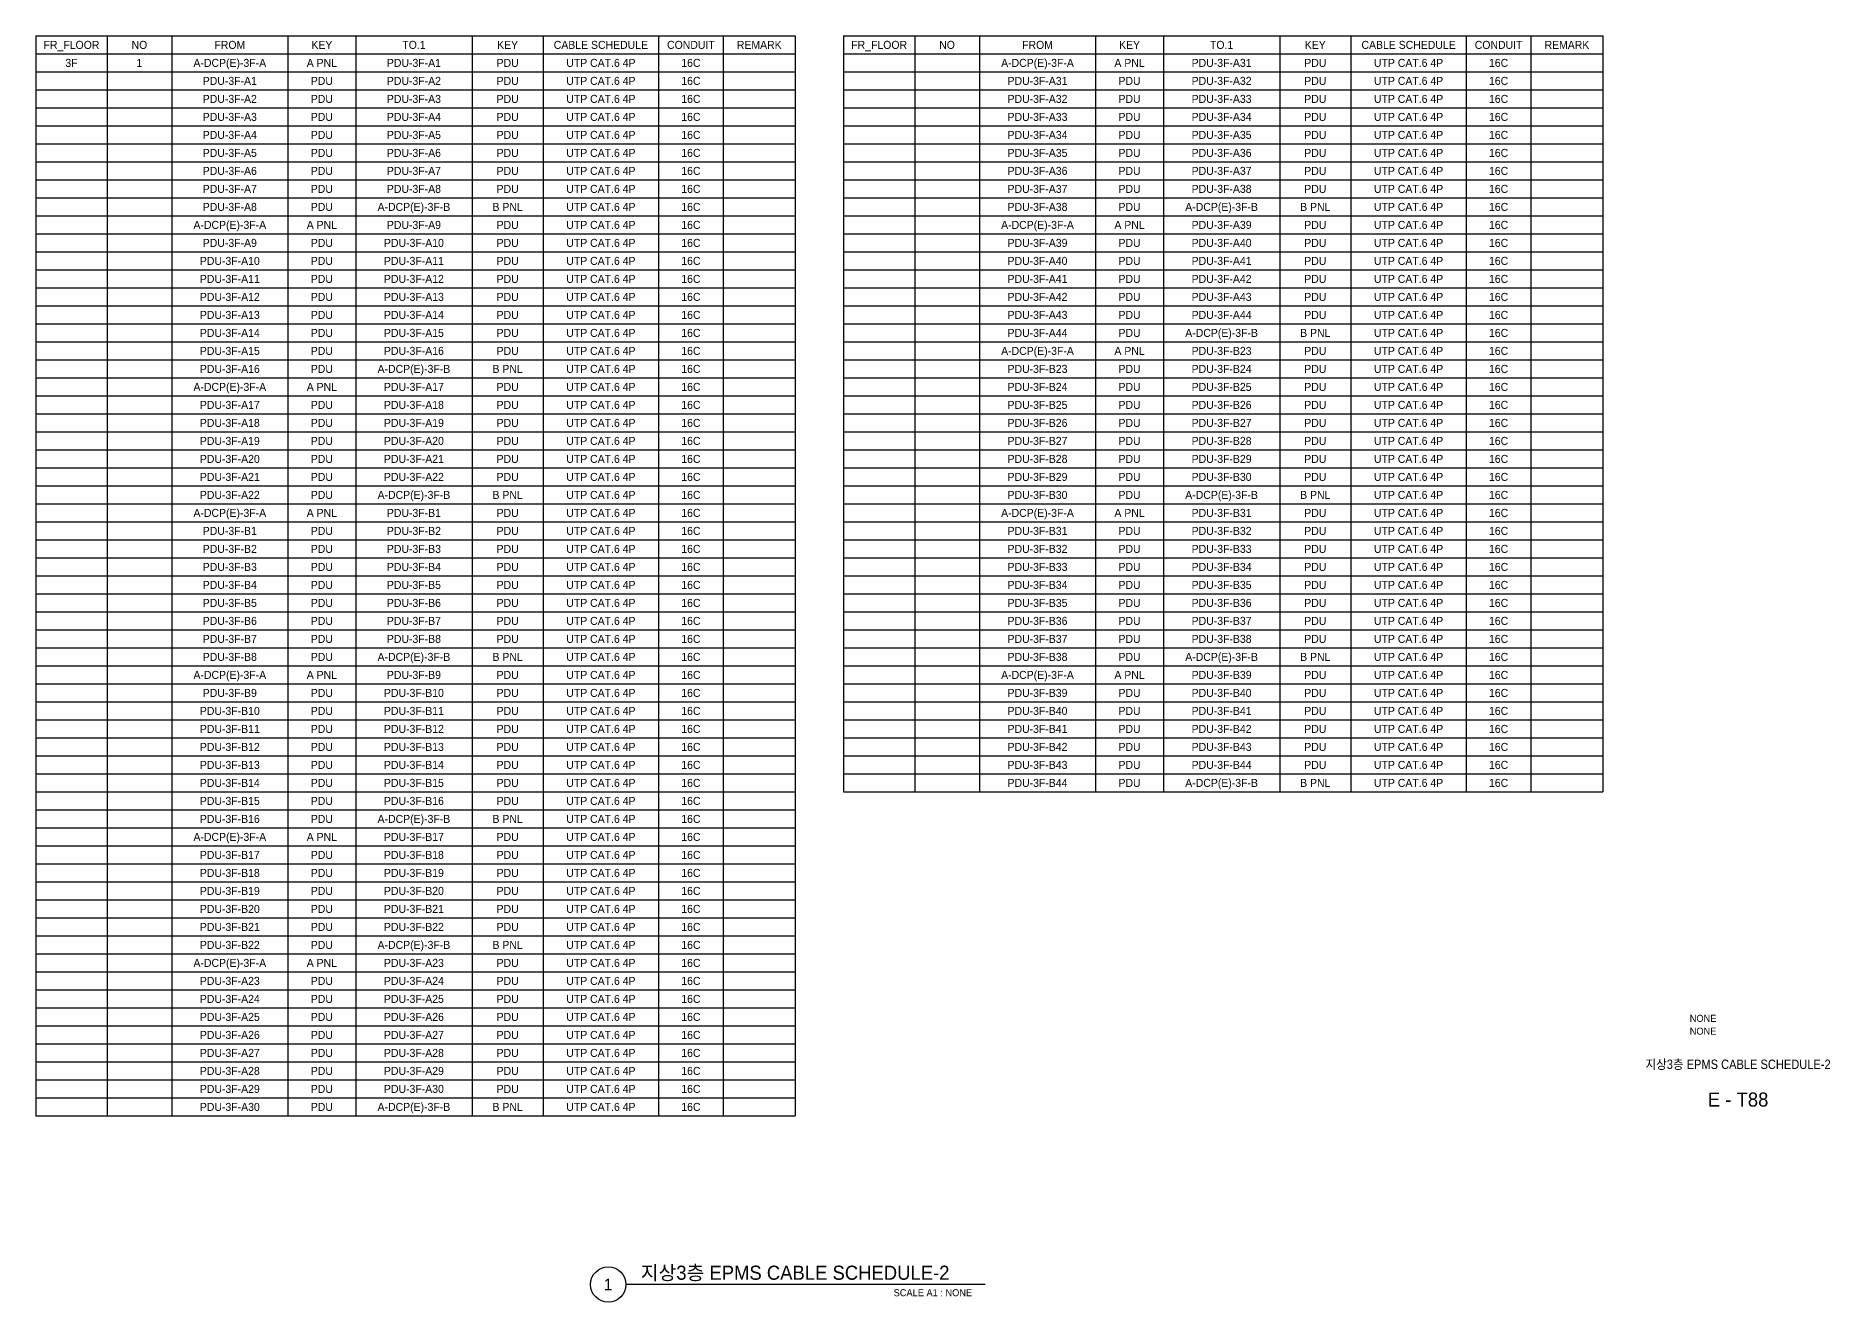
# Model space of a CAD drawing. Header units: millimetres. Extents: x 89450 to 753248, y -530175 to 1209785.
# Drawn here: x 638809 to 753244, y 182625 to 263392 of the extents above; entities that cross this region are included whole.
import ezdxf
from ezdxf.enums import TextEntityAlignment as Align

# ---------------------------------------------------------------- set-up
doc = ezdxf.new("R2010")
doc.units = ezdxf.units.MM
doc.header["$LTSCALE"] = 150
for name, color, linetype in [('-----29 Cable Schedule', 1, 'Continuous'), ('-----30 Text', 2, 'Continuous'), ('-----41 Drawing Title', 2, 'Continuous'), ('-----42 Drawing Number', 2, 'Continuous'), ('-----43 Drawing Scale', 3, 'Continuous')]:
    doc.layers.add(name, color=color, linetype=linetype)
doc.styles.add('ELEC', font='')
doc.styles.get('ELEC').set_extended_font_data('Dotum')

msp = doc.modelspace()

# ---------------------------------------------------------------- linework, layer by layer
at = {"layer": '-----29 Cable Schedule'}
for p, q in [((638809, 263392), (638809, 194503)), ((638809, 263392), (687240, 263392)), ((643350, 263392), (643350, 194503)), ((647472, 263392), (647472, 194503)), ((654883, 263392), (654883, 194503)), ((659215, 263392), (659215, 194503)), ((666626, 263392), (666626, 194503)), ((671166, 263392), (671166, 194503)), ((678525, 263392), (678525, 194503)), ((682648, 263392), (682648, 194503)), ((687240, 263392), (687240, 194503)), ((687240, 263392), (687240, 194503)), ((690322, 263392), (690322, 215169)), ((690322, 263392), (738753, 263392)), ((694863, 263392), (694863, 215169)), ((698986, 263392), (698986, 215169)), ((706396, 263392), (706396, 215169)), ((710728, 263392), (710728, 215169)), ((718139, 263392), (718139, 215169)), ((722679, 263392), (722679, 215169)), ((730038, 263392), (730038, 215169)), ((734161, 263392), (734161, 215169)), ((738753, 263392), (738753, 215169)), ((738753, 263392), (738753, 215169)), ((638809, 262244), (687240, 262244)), ((690322, 262244), (738753, 262244)), ((690322, 262244), (738753, 262244)), ((638809, 261096), (687240, 261096)), ((690322, 261096), (738753, 261096)), ((638809, 259947), (687240, 259947)), ((690322, 259947), (738753, 259947)), ((638809, 258799), (687240, 258799)), ((690322, 258799), (738753, 258799)), ((638809, 257651), (687240, 257651)), ((690322, 257651), (738753, 257651)), ((638809, 256503), (687240, 256503)), ((690322, 256503), (738753, 256503)), ((638809, 255355), (687240, 255355)), ((690322, 255355), (738753, 255355)), ((638809, 254207), (687240, 254207)), ((690322, 254207), (738753, 254207)), ((638809, 253059), (687240, 253059)), ((690322, 253059), (738753, 253059)), ((638809, 251910), (687240, 251910)), ((690322, 251910), (738753, 251910)), ((638809, 250762), (687240, 250762)), ((690322, 250762), (738753, 250762)), ((638809, 249614), (687240, 249614)), ((690322, 249614), (738753, 249614)), ((638809, 248466), (687240, 248466)), ((690322, 248466), (738753, 248466)), ((638809, 247318), (687240, 247318)), ((690322, 247318), (738753, 247318)), ((638809, 246170), (687240, 246170)), ((690322, 246170), (738753, 246170)), ((638809, 245021), (687240, 245021)), ((690322, 245021), (738753, 245021)), ((638809, 243873), (687240, 243873)), ((690322, 243873), (738753, 243873)), ((638809, 242725), (687240, 242725)), ((690322, 242725), (738753, 242725)), ((638809, 241577), (687240, 241577)), ((690322, 241577), (738753, 241577)), ((638809, 240429), (687240, 240429)), ((690322, 240429), (738753, 240429)), ((638809, 239281), (687240, 239281)), ((690322, 239281), (738753, 239281)), ((638809, 238133), (687240, 238133)), ((690322, 238133), (738753, 238133)), ((638809, 236984), (687240, 236984)), ((690322, 236984), (738753, 236984)), ((638809, 235836), (687240, 235836)), ((690322, 235836), (738753, 235836)), ((638809, 234688), (687240, 234688)), ((690322, 234688), (738753, 234688)), ((638809, 233540), (687240, 233540)), ((690322, 233540), (738753, 233540)), ((638809, 232392), (687240, 232392)), ((690322, 232392), (738753, 232392)), ((638809, 231244), (687240, 231244)), ((690322, 231244), (738753, 231244)), ((638809, 230095), (687240, 230095)), ((690322, 230095), (738753, 230095)), ((638809, 228947), (687240, 228947)), ((690322, 228947), (738753, 228947)), ((638809, 227799), (687240, 227799)), ((690322, 227799), (738753, 227799)), ((638809, 226651), (687240, 226651)), ((690322, 226651), (738753, 226651)), ((638809, 225503), (687240, 225503)), ((690322, 225503), (738753, 225503)), ((638809, 224355), (687240, 224355)), ((690322, 224355), (738753, 224355)), ((638809, 223207), (687240, 223207)), ((690322, 223207), (738753, 223207)), ((638809, 222058), (687240, 222058)), ((690322, 222058), (738753, 222058)), ((638809, 220910), (687240, 220910)), ((690322, 220910), (738753, 220910)), ((638809, 219762), (687240, 219762)), ((690322, 219762), (738753, 219762)), ((638809, 218614), (687240, 218614)), ((690322, 218614), (738753, 218614)), ((638809, 217466), (687240, 217466)), ((690322, 217466), (738753, 217466)), ((638809, 216318), (687240, 216318)), ((690322, 216318), (738753, 216318)), ((638809, 215169), (687240, 215169)), ((690322, 215169), (738753, 215169)), ((638809, 214021), (687240, 214021)), ((638809, 212873), (687240, 212873)), ((638809, 211725), (687240, 211725)), ((638809, 210577), (687240, 210577)), ((638809, 209429), (687240, 209429)), ((638809, 208281), (687240, 208281)), ((638809, 207132), (687240, 207132)), ((638809, 205984), (687240, 205984)), ((638809, 204836), (687240, 204836)), ((638809, 203688), (687240, 203688)), ((638809, 202540), (687240, 202540)), ((638809, 201392), (687240, 201392)), ((638809, 200244), (687240, 200244)), ((638809, 199095), (687240, 199095)), ((638809, 197947), (687240, 197947)), ((638809, 196799), (687240, 196799)), ((638809, 195651), (687240, 195651)), ((638809, 194503), (687240, 194503))]:
    msp.add_line(p, q, dxfattribs=at)
at = {"layer": '-----41 Drawing Title', "color": 7}
msp.add_line((699364, 183750), (676436, 183750), dxfattribs=at)
msp.add_circle((675311, 183750), 1125, dxfattribs=at)

# ---------------------------------------------------------------- texts
at = {"layer": '-----30 Text', "style": 'ELEC'}
for s, height, p in [('FR_FLOOR', 510.3, (641079, 262818)), ('NO', 510.3, (645411, 262818)), ('FROM', 510.3, (651178, 262818)), ('KEY', 510.3, (657049, 262818)), ('TO.1', 510.3, (662920, 262818)), ('KEY', 510.3, (668896, 262818)), ('CABLE SCHEDULE', 510.29, (674845, 262818)), ('CONDUIT', 510.3, (680586, 262818)), ('REMARK', 510.3, (684944, 262818)), ('FR_FLOOR', 510.3, (692592, 262818)), ('NO', 510.3, (696924, 262818)), ('FROM', 510.3, (702691, 262818)), ('KEY', 510.3, (708562, 262818)), ('TO.1', 510.3, (714433, 262818)), ('KEY', 510.3, (720409, 262818)), ('CABLE SCHEDULE', 510.29, (726359, 262818)), ('CONDUIT', 510.3, (732099, 262818)), ('REMARK', 510.3, (736457, 262818)), ('3F', 510.3, (641079, 261670)), ('1', 510, (645411, 261670)), ('A-DCP(E)-3F-A', 510.29, (651178, 261670)), ('A PNL', 510.3, (657049, 261670)), ('PDU-3F-A1', 510.3, (662920, 261670)), ('PDU', 510.3, (668896, 261670)), ('UTP CAT.6 4P', 510.29, (674845, 261670)), ('16C', 510.3, (680586, 261670)), ('A-DCP(E)-3F-A', 510.29, (702691, 261670)), ('A PNL', 510.3, (708562, 261670)), ('PDU-3F-A31', 510.3, (714433, 261670)), ('PDU', 510.3, (720409, 261670)), ('UTP CAT.6 4P', 510.29, (726359, 261670)), ('16C', 510.3, (732099, 261670)), ('PDU-3F-A1', 510.3, (651178, 260522)), ('PDU', 510.3, (657049, 260522)), ('PDU-3F-A2', 510.3, (662920, 260522)), ('PDU', 510.3, (668896, 260522)), ('UTP CAT.6 4P', 510.29, (674845, 260522)), ('16C', 510.3, (680586, 260522)), ('PDU-3F-A31', 510.3, (702691, 260522)), ('PDU', 510.3, (708562, 260522)), ('PDU-3F-A32', 510.3, (714433, 260522)), ('PDU', 510.3, (720409, 260522)), ('UTP CAT.6 4P', 510.29, (726359, 260522)), ('16C', 510.3, (732099, 260522)), ('PDU-3F-A2', 510.3, (651178, 259373)), ('PDU', 510.3, (657049, 259373)), ('PDU-3F-A3', 510.3, (662920, 259373)), ('PDU', 510.3, (668896, 259373)), ('UTP CAT.6 4P', 510.29, (674845, 259373)), ('16C', 510.3, (680586, 259373)), ('PDU-3F-A32', 510.3, (702691, 259373)), ('PDU', 510.3, (708562, 259373)), ('PDU-3F-A33', 510.3, (714433, 259373)), ('PDU', 510.3, (720409, 259373)), ('UTP CAT.6 4P', 510.29, (726359, 259373)), ('16C', 510.3, (732099, 259373)), ('PDU-3F-A3', 510.3, (651178, 258225)), ('PDU', 510.3, (657049, 258225)), ('PDU-3F-A4', 510.3, (662920, 258225)), ('PDU', 510.3, (668896, 258225)), ('UTP CAT.6 4P', 510.29, (674845, 258225)), ('16C', 510.3, (680586, 258225)), ('PDU-3F-A33', 510.3, (702691, 258225)), ('PDU', 510.3, (708562, 258225)), ('PDU-3F-A34', 510.3, (714433, 258225)), ('PDU', 510.3, (720409, 258225)), ('UTP CAT.6 4P', 510.29, (726359, 258225)), ('16C', 510.3, (732099, 258225)), ('PDU-3F-A4', 510.3, (651178, 257077)), ('PDU', 510.3, (657049, 257077)), ('PDU-3F-A5', 510.3, (662920, 257077)), ('PDU', 510.3, (668896, 257077)), ('UTP CAT.6 4P', 510.29, (674845, 257077)), ('16C', 510.3, (680586, 257077)), ('PDU-3F-A34', 510.3, (702691, 257077)), ('PDU', 510.3, (708562, 257077)), ('PDU-3F-A35', 510.3, (714433, 257077)), ('PDU', 510.3, (720409, 257077)), ('UTP CAT.6 4P', 510.29, (726359, 257077)), ('16C', 510.3, (732099, 257077)), ('PDU-3F-A5', 510.3, (651178, 255929)), ('PDU', 510.3, (657049, 255929)), ('PDU-3F-A6', 510.3, (662920, 255929)), ('PDU', 510.3, (668896, 255929)), ('UTP CAT.6 4P', 510.29, (674845, 255929)), ('16C', 510.3, (680586, 255929)), ('PDU-3F-A35', 510.3, (702691, 255929)), ('PDU', 510.3, (708562, 255929)), ('PDU-3F-A36', 510.3, (714433, 255929)), ('PDU', 510.3, (720409, 255929)), ('UTP CAT.6 4P', 510.29, (726359, 255929)), ('16C', 510.3, (732099, 255929)), ('PDU-3F-A6', 510.3, (651178, 254781)), ('PDU', 510.3, (657049, 254781)), ('PDU-3F-A7', 510.3, (662920, 254781)), ('PDU', 510.3, (668896, 254781)), ('UTP CAT.6 4P', 510.29, (674845, 254781)), ('16C', 510.3, (680586, 254781)), ('PDU-3F-A36', 510.3, (702691, 254781)), ('PDU', 510.3, (708562, 254781)), ('PDU-3F-A37', 510.3, (714433, 254781)), ('PDU', 510.3, (720409, 254781)), ('UTP CAT.6 4P', 510.29, (726359, 254781)), ('16C', 510.3, (732099, 254781)), ('PDU-3F-A7', 510.3, (651178, 253633)), ('PDU', 510.3, (657049, 253633)), ('PDU-3F-A8', 510.3, (662920, 253633)), ('PDU', 510.3, (668896, 253633)), ('UTP CAT.6 4P', 510.29, (674845, 253633)), ('16C', 510.3, (680586, 253633)), ('PDU-3F-A37', 510.3, (702691, 253633)), ('PDU', 510.3, (708562, 253633)), ('PDU-3F-A38', 510.3, (714433, 253633)), ('PDU', 510.3, (720409, 253633)), ('UTP CAT.6 4P', 510.29, (726359, 253633)), ('16C', 510.3, (732099, 253633)), ('PDU-3F-A8', 510.3, (651178, 252484)), ('PDU', 510.3, (657049, 252484)), ('A-DCP(E)-3F-B', 510.29, (662920, 252484)), ('B PNL', 510.3, (668896, 252484)), ('UTP CAT.6 4P', 510.29, (674845, 252484)), ('16C', 510.3, (680586, 252484)), ('PDU-3F-A38', 510.3, (702691, 252484)), ('PDU', 510.3, (708562, 252484)), ('A-DCP(E)-3F-B', 510.29, (714433, 252484)), ('B PNL', 510.3, (720409, 252484)), ('UTP CAT.6 4P', 510.29, (726359, 252484)), ('16C', 510.3, (732099, 252484)), ('A-DCP(E)-3F-A', 510.29, (651178, 251336)), ('A PNL', 510.3, (657049, 251336)), ('PDU-3F-A9', 510.3, (662920, 251336)), ('PDU', 510.3, (668896, 251336)), ('UTP CAT.6 4P', 510.29, (674845, 251336)), ('16C', 510.3, (680586, 251336)), ('A-DCP(E)-3F-A', 510.29, (702691, 251336)), ('A PNL', 510.3, (708562, 251336)), ('PDU-3F-A39', 510.3, (714433, 251336)), ('PDU', 510.3, (720409, 251336)), ('UTP CAT.6 4P', 510.29, (726359, 251336)), ('16C', 510.3, (732099, 251336)), ('PDU-3F-A9', 510.3, (651178, 250188)), ('PDU', 510.3, (657049, 250188)), ('PDU-3F-A10', 510.3, (662920, 250188)), ('PDU', 510.3, (668896, 250188)), ('UTP CAT.6 4P', 510.29, (674845, 250188)), ('16C', 510.3, (680586, 250188)), ('PDU-3F-A39', 510.3, (702691, 250188)), ('PDU', 510.3, (708562, 250188)), ('PDU-3F-A40', 510.3, (714433, 250188)), ('PDU', 510.3, (720409, 250188)), ('UTP CAT.6 4P', 510.29, (726359, 250188)), ('16C', 510.3, (732099, 250188)), ('PDU-3F-A10', 510.3, (651178, 249040)), ('PDU', 510.3, (657049, 249040)), ('PDU-3F-A11', 510.3, (662920, 249040)), ('PDU', 510.3, (668896, 249040)), ('UTP CAT.6 4P', 510.29, (674845, 249040)), ('16C', 510.3, (680586, 249040)), ('PDU-3F-A40', 510.3, (702691, 249040)), ('PDU', 510.3, (708562, 249040)), ('PDU-3F-A41', 510.3, (714433, 249040)), ('PDU', 510.3, (720409, 249040)), ('UTP CAT.6 4P', 510.29, (726359, 249040)), ('16C', 510.3, (732099, 249040)), ('PDU-3F-A11', 510.3, (651178, 247892)), ('PDU', 510.3, (657049, 247892)), ('PDU-3F-A12', 510.3, (662920, 247892)), ('PDU', 510.3, (668896, 247892)), ('UTP CAT.6 4P', 510.29, (674845, 247892)), ('16C', 510.3, (680586, 247892)), ('PDU-3F-A41', 510.3, (702691, 247892)), ('PDU', 510.3, (708562, 247892)), ('PDU-3F-A42', 510.3, (714433, 247892)), ('PDU', 510.3, (720409, 247892)), ('UTP CAT.6 4P', 510.29, (726359, 247892)), ('16C', 510.3, (732099, 247892)), ('PDU-3F-A12', 510.3, (651178, 246744)), ('PDU', 510.3, (657049, 246744)), ('PDU-3F-A13', 510.3, (662920, 246744)), ('PDU', 510.3, (668896, 246744)), ('UTP CAT.6 4P', 510.29, (674845, 246744)), ('16C', 510.3, (680586, 246744)), ('PDU-3F-A42', 510.3, (702691, 246744)), ('PDU', 510.3, (708562, 246744)), ('PDU-3F-A43', 510.3, (714433, 246744)), ('PDU', 510.3, (720409, 246744)), ('UTP CAT.6 4P', 510.29, (726359, 246744)), ('16C', 510.3, (732099, 246744)), ('PDU-3F-A13', 510.3, (651178, 245596)), ('PDU', 510.3, (657049, 245596)), ('PDU-3F-A14', 510.3, (662920, 245596)), ('PDU', 510.3, (668896, 245596)), ('UTP CAT.6 4P', 510.29, (674845, 245596)), ('16C', 510.3, (680586, 245596)), ('PDU-3F-A43', 510.3, (702691, 245596)), ('PDU', 510.3, (708562, 245596)), ('PDU-3F-A44', 510.3, (714433, 245596)), ('PDU', 510.3, (720409, 245596)), ('UTP CAT.6 4P', 510.29, (726359, 245596)), ('16C', 510.3, (732099, 245596)), ('PDU-3F-A14', 510.3, (651178, 244447)), ('PDU', 510.3, (657049, 244447)), ('PDU-3F-A15', 510.3, (662920, 244447)), ('PDU', 510.3, (668896, 244447)), ('UTP CAT.6 4P', 510.29, (674845, 244447)), ('16C', 510.3, (680586, 244447)), ('PDU-3F-A44', 510.3, (702691, 244447)), ('PDU', 510.3, (708562, 244447)), ('A-DCP(E)-3F-B', 510.29, (714433, 244447)), ('B PNL', 510.3, (720409, 244447)), ('UTP CAT.6 4P', 510.29, (726359, 244447)), ('16C', 510.3, (732099, 244447)), ('PDU-3F-A15', 510.3, (651178, 243299)), ('PDU', 510.3, (657049, 243299)), ('PDU-3F-A16', 510.3, (662920, 243299)), ('PDU', 510.3, (668896, 243299)), ('UTP CAT.6 4P', 510.29, (674845, 243299)), ('16C', 510.3, (680586, 243299)), ('A-DCP(E)-3F-A', 510.29, (702691, 243299)), ('A PNL', 510.3, (708562, 243299)), ('PDU-3F-B23', 510.3, (714433, 243299)), ('PDU', 510.3, (720409, 243299)), ('UTP CAT.6 4P', 510.29, (726359, 243299)), ('16C', 510.3, (732099, 243299)), ('PDU-3F-A16', 510.3, (651178, 242151)), ('PDU', 510.3, (657049, 242151)), ('A-DCP(E)-3F-B', 510.29, (662920, 242151)), ('B PNL', 510.3, (668896, 242151)), ('UTP CAT.6 4P', 510.29, (674845, 242151)), ('16C', 510.3, (680586, 242151)), ('PDU-3F-B23', 510.3, (702691, 242151)), ('PDU', 510.3, (708562, 242151)), ('PDU-3F-B24', 510.3, (714433, 242151)), ('PDU', 510.3, (720409, 242151)), ('UTP CAT.6 4P', 510.29, (726359, 242151)), ('16C', 510.3, (732099, 242151)), ('A-DCP(E)-3F-A', 510.29, (651178, 241003)), ('A PNL', 510.3, (657049, 241003)), ('PDU-3F-A17', 510.3, (662920, 241003)), ('PDU', 510.3, (668896, 241003)), ('UTP CAT.6 4P', 510.29, (674845, 241003)), ('16C', 510.3, (680586, 241003)), ('PDU-3F-B24', 510.3, (702691, 241003)), ('PDU', 510.3, (708562, 241003)), ('PDU-3F-B25', 510.3, (714433, 241003)), ('PDU', 510.3, (720409, 241003)), ('UTP CAT.6 4P', 510.29, (726359, 241003)), ('16C', 510.3, (732099, 241003)), ('PDU-3F-A17', 510.3, (651178, 239855)), ('PDU', 510.3, (657049, 239855)), ('PDU-3F-A18', 510.3, (662920, 239855)), ('PDU', 510.3, (668896, 239855)), ('UTP CAT.6 4P', 510.29, (674845, 239855)), ('16C', 510.3, (680586, 239855)), ('PDU-3F-B25', 510.3, (702691, 239855)), ('PDU', 510.3, (708562, 239855)), ('PDU-3F-B26', 510.3, (714433, 239855)), ('PDU', 510.3, (720409, 239855)), ('UTP CAT.6 4P', 510.29, (726359, 239855)), ('16C', 510.3, (732099, 239855)), ('PDU-3F-A18', 510.3, (651178, 238707)), ('PDU', 510.3, (657049, 238707)), ('PDU-3F-A19', 510.3, (662920, 238707)), ('PDU', 510.3, (668896, 238707)), ('UTP CAT.6 4P', 510.29, (674845, 238707)), ('16C', 510.3, (680586, 238707)), ('PDU-3F-B26', 510.3, (702691, 238707)), ('PDU', 510.3, (708562, 238707)), ('PDU-3F-B27', 510.3, (714433, 238707)), ('PDU', 510.3, (720409, 238707)), ('UTP CAT.6 4P', 510.29, (726359, 238707)), ('16C', 510.3, (732099, 238707)), ('PDU-3F-A19', 510.3, (651178, 237558)), ('PDU', 510.3, (657049, 237558)), ('PDU-3F-A20', 510.3, (662920, 237558)), ('PDU', 510.3, (668896, 237558)), ('UTP CAT.6 4P', 510.29, (674845, 237558)), ('16C', 510.3, (680586, 237558)), ('PDU-3F-B27', 510.3, (702691, 237558)), ('PDU', 510.3, (708562, 237558)), ('PDU-3F-B28', 510.3, (714433, 237558)), ('PDU', 510.3, (720409, 237558)), ('UTP CAT.6 4P', 510.29, (726359, 237558)), ('16C', 510.3, (732099, 237558)), ('PDU-3F-A20', 510.3, (651178, 236410)), ('PDU', 510.3, (657049, 236410)), ('PDU-3F-A21', 510.3, (662920, 236410)), ('PDU', 510.3, (668896, 236410)), ('UTP CAT.6 4P', 510.29, (674845, 236410)), ('16C', 510.3, (680586, 236410)), ('PDU-3F-B28', 510.3, (702691, 236410)), ('PDU', 510.3, (708562, 236410)), ('PDU-3F-B29', 510.3, (714433, 236410)), ('PDU', 510.3, (720409, 236410)), ('UTP CAT.6 4P', 510.29, (726359, 236410)), ('16C', 510.3, (732099, 236410)), ('PDU-3F-A21', 510.3, (651178, 235262)), ('PDU', 510.3, (657049, 235262)), ('PDU-3F-A22', 510.3, (662920, 235262)), ('PDU', 510.3, (668896, 235262)), ('UTP CAT.6 4P', 510.29, (674845, 235262)), ('16C', 510.3, (680586, 235262)), ('PDU-3F-B29', 510.3, (702691, 235262)), ('PDU', 510.3, (708562, 235262)), ('PDU-3F-B30', 510.3, (714433, 235262)), ('PDU', 510.3, (720409, 235262)), ('UTP CAT.6 4P', 510.29, (726359, 235262)), ('16C', 510.3, (732099, 235262)), ('PDU-3F-A22', 510.3, (651178, 234114)), ('PDU', 510.3, (657049, 234114)), ('A-DCP(E)-3F-B', 510.29, (662920, 234114)), ('B PNL', 510.3, (668896, 234114)), ('UTP CAT.6 4P', 510.29, (674845, 234114)), ('16C', 510.3, (680586, 234114)), ('PDU-3F-B30', 510.3, (702691, 234114)), ('PDU', 510.3, (708562, 234114)), ('A-DCP(E)-3F-B', 510.29, (714433, 234114)), ('B PNL', 510.3, (720409, 234114)), ('UTP CAT.6 4P', 510.29, (726359, 234114)), ('16C', 510.3, (732099, 234114)), ('A-DCP(E)-3F-A', 510.29, (651178, 232966)), ('A PNL', 510.3, (657049, 232966)), ('PDU-3F-B1', 510.3, (662920, 232966)), ('PDU', 510.3, (668896, 232966)), ('UTP CAT.6 4P', 510.29, (674845, 232966)), ('16C', 510.3, (680586, 232966)), ('A-DCP(E)-3F-A', 510.29, (702691, 232966)), ('A PNL', 510.3, (708562, 232966)), ('PDU-3F-B31', 510.3, (714433, 232966)), ('PDU', 510.3, (720409, 232966)), ('UTP CAT.6 4P', 510.29, (726359, 232966)), ('16C', 510.3, (732099, 232966)), ('PDU-3F-B1', 510.3, (651178, 231818)), ('PDU', 510.3, (657049, 231818)), ('PDU-3F-B2', 510.3, (662920, 231818)), ('PDU', 510.3, (668896, 231818)), ('UTP CAT.6 4P', 510.29, (674845, 231818)), ('16C', 510.3, (680586, 231818)), ('PDU-3F-B31', 510.3, (702691, 231818)), ('PDU', 510.3, (708562, 231818)), ('PDU-3F-B32', 510.3, (714433, 231818)), ('PDU', 510.3, (720409, 231818)), ('UTP CAT.6 4P', 510.29, (726359, 231818)), ('16C', 510.3, (732099, 231818)), ('PDU-3F-B2', 510.3, (651178, 230670)), ('PDU', 510.3, (657049, 230670)), ('PDU-3F-B3', 510.3, (662920, 230670)), ('PDU', 510.3, (668896, 230670)), ('UTP CAT.6 4P', 510.29, (674845, 230670)), ('16C', 510.3, (680586, 230670)), ('PDU-3F-B32', 510.3, (702691, 230670)), ('PDU', 510.3, (708562, 230670)), ('PDU-3F-B33', 510.3, (714433, 230670)), ('PDU', 510.3, (720409, 230670)), ('UTP CAT.6 4P', 510.29, (726359, 230670)), ('16C', 510.3, (732099, 230670)), ('PDU-3F-B3', 510.3, (651178, 229521)), ('PDU', 510.3, (657049, 229521)), ('PDU-3F-B4', 510.3, (662920, 229521)), ('PDU', 510.3, (668896, 229521)), ('UTP CAT.6 4P', 510.29, (674845, 229521)), ('16C', 510.3, (680586, 229521)), ('PDU-3F-B33', 510.3, (702691, 229521)), ('PDU', 510.3, (708562, 229521)), ('PDU-3F-B34', 510.3, (714433, 229521)), ('PDU', 510.3, (720409, 229521)), ('UTP CAT.6 4P', 510.29, (726359, 229521)), ('16C', 510.3, (732099, 229521)), ('PDU-3F-B4', 510.3, (651178, 228373)), ('PDU', 510.3, (657049, 228373)), ('PDU-3F-B5', 510.3, (662920, 228373)), ('PDU', 510.3, (668896, 228373)), ('UTP CAT.6 4P', 510.29, (674845, 228373)), ('16C', 510.3, (680586, 228373)), ('PDU-3F-B34', 510.3, (702691, 228373)), ('PDU', 510.3, (708562, 228373)), ('PDU-3F-B35', 510.3, (714433, 228373)), ('PDU', 510.3, (720409, 228373)), ('UTP CAT.6 4P', 510.29, (726359, 228373)), ('16C', 510.3, (732099, 228373)), ('PDU-3F-B5', 510.3, (651178, 227225)), ('PDU', 510.3, (657049, 227225)), ('PDU-3F-B6', 510.3, (662920, 227225)), ('PDU', 510.3, (668896, 227225)), ('UTP CAT.6 4P', 510.29, (674845, 227225)), ('16C', 510.3, (680586, 227225)), ('PDU-3F-B35', 510.3, (702691, 227225)), ('PDU', 510.3, (708562, 227225)), ('PDU-3F-B36', 510.3, (714433, 227225)), ('PDU', 510.3, (720409, 227225)), ('UTP CAT.6 4P', 510.29, (726359, 227225)), ('16C', 510.3, (732099, 227225)), ('PDU-3F-B6', 510.3, (651178, 226077)), ('PDU', 510.3, (657049, 226077)), ('PDU-3F-B7', 510.3, (662920, 226077)), ('PDU', 510.3, (668896, 226077)), ('UTP CAT.6 4P', 510.29, (674845, 226077)), ('16C', 510.3, (680586, 226077)), ('PDU-3F-B36', 510.3, (702691, 226077)), ('PDU', 510.3, (708562, 226077)), ('PDU-3F-B37', 510.3, (714433, 226077)), ('PDU', 510.3, (720409, 226077)), ('UTP CAT.6 4P', 510.29, (726359, 226077)), ('16C', 510.3, (732099, 226077)), ('PDU-3F-B7', 510.3, (651178, 224929)), ('PDU', 510.3, (657049, 224929)), ('PDU-3F-B8', 510.3, (662920, 224929)), ('PDU', 510.3, (668896, 224929)), ('UTP CAT.6 4P', 510.29, (674845, 224929)), ('16C', 510.3, (680586, 224929)), ('PDU-3F-B37', 510.3, (702691, 224929)), ('PDU', 510.3, (708562, 224929)), ('PDU-3F-B38', 510.3, (714433, 224929)), ('PDU', 510.3, (720409, 224929)), ('UTP CAT.6 4P', 510.29, (726359, 224929)), ('16C', 510.3, (732099, 224929)), ('PDU-3F-B8', 510.3, (651178, 223781)), ('PDU', 510.3, (657049, 223781)), ('A-DCP(E)-3F-B', 510.29, (662920, 223781)), ('B PNL', 510.3, (668896, 223781)), ('UTP CAT.6 4P', 510.29, (674845, 223781)), ('16C', 510.3, (680586, 223781)), ('PDU-3F-B38', 510.3, (702691, 223781)), ('PDU', 510.3, (708562, 223781)), ('A-DCP(E)-3F-B', 510.29, (714433, 223781)), ('B PNL', 510.3, (720409, 223781)), ('UTP CAT.6 4P', 510.29, (726359, 223781)), ('16C', 510.3, (732099, 223781)), ('A-DCP(E)-3F-A', 510.29, (651178, 222632)), ('A PNL', 510.3, (657049, 222632)), ('PDU-3F-B9', 510.3, (662920, 222632)), ('PDU', 510.3, (668896, 222632)), ('UTP CAT.6 4P', 510.29, (674845, 222632)), ('16C', 510.3, (680586, 222632)), ('A-DCP(E)-3F-A', 510.29, (702691, 222632)), ('A PNL', 510.3, (708562, 222632)), ('PDU-3F-B39', 510.3, (714433, 222632)), ('PDU', 510.3, (720409, 222632)), ('UTP CAT.6 4P', 510.29, (726359, 222632)), ('16C', 510.3, (732099, 222632)), ('PDU-3F-B9', 510.3, (651178, 221484)), ('PDU', 510.3, (657049, 221484)), ('PDU-3F-B10', 510.3, (662920, 221484)), ('PDU', 510.3, (668896, 221484)), ('UTP CAT.6 4P', 510.29, (674845, 221484)), ('16C', 510.3, (680586, 221484)), ('PDU-3F-B39', 510.3, (702691, 221484)), ('PDU', 510.3, (708562, 221484)), ('PDU-3F-B40', 510.3, (714433, 221484)), ('PDU', 510.3, (720409, 221484)), ('UTP CAT.6 4P', 510.29, (726359, 221484)), ('16C', 510.3, (732099, 221484)), ('PDU-3F-B10', 510.3, (651178, 220336)), ('PDU', 510.3, (657049, 220336)), ('PDU-3F-B11', 510.3, (662920, 220336)), ('PDU', 510.3, (668896, 220336)), ('UTP CAT.6 4P', 510.29, (674845, 220336)), ('16C', 510.3, (680586, 220336)), ('PDU-3F-B40', 510.3, (702691, 220336)), ('PDU', 510.3, (708562, 220336)), ('PDU-3F-B41', 510.3, (714433, 220336)), ('PDU', 510.3, (720409, 220336)), ('UTP CAT.6 4P', 510.29, (726359, 220336)), ('16C', 510.3, (732099, 220336)), ('PDU-3F-B11', 510.3, (651178, 219188)), ('PDU', 510.3, (657049, 219188)), ('PDU-3F-B12', 510.3, (662920, 219188)), ('PDU', 510.3, (668896, 219188)), ('UTP CAT.6 4P', 510.29, (674845, 219188)), ('16C', 510.3, (680586, 219188)), ('PDU-3F-B41', 510.3, (702691, 219188)), ('PDU', 510.3, (708562, 219188)), ('PDU-3F-B42', 510.3, (714433, 219188)), ('PDU', 510.3, (720409, 219188)), ('UTP CAT.6 4P', 510.29, (726359, 219188)), ('16C', 510.3, (732099, 219188)), ('PDU-3F-B12', 510.3, (651178, 218040)), ('PDU', 510.3, (657049, 218040)), ('PDU-3F-B13', 510.3, (662920, 218040)), ('PDU', 510.3, (668896, 218040)), ('UTP CAT.6 4P', 510.29, (674845, 218040)), ('16C', 510.3, (680586, 218040)), ('PDU-3F-B42', 510.3, (702691, 218040)), ('PDU', 510.3, (708562, 218040)), ('PDU-3F-B43', 510.3, (714433, 218040)), ('PDU', 510.3, (720409, 218040)), ('UTP CAT.6 4P', 510.29, (726359, 218040)), ('16C', 510.3, (732099, 218040)), ('PDU-3F-B13', 510.3, (651178, 216892)), ('PDU', 510.3, (657049, 216892)), ('PDU-3F-B14', 510.3, (662920, 216892)), ('PDU', 510.3, (668896, 216892)), ('UTP CAT.6 4P', 510.29, (674845, 216892)), ('16C', 510.3, (680586, 216892)), ('PDU-3F-B43', 510.3, (702691, 216892)), ('PDU', 510.3, (708562, 216892)), ('PDU-3F-B44', 510.3, (714433, 216892)), ('PDU', 510.3, (720409, 216892)), ('UTP CAT.6 4P', 510.29, (726359, 216892)), ('16C', 510.3, (732099, 216892)), ('PDU-3F-B14', 510.3, (651178, 215744)), ('PDU', 510.3, (657049, 215744)), ('PDU-3F-B15', 510.3, (662920, 215744)), ('PDU', 510.3, (668896, 215744)), ('UTP CAT.6 4P', 510.29, (674845, 215744)), ('16C', 510.3, (680586, 215744)), ('PDU-3F-B44', 510.3, (702691, 215744)), ('PDU', 510.3, (708562, 215744)), ('A-DCP(E)-3F-B', 510.29, (714433, 215744)), ('B PNL', 510.3, (720409, 215744)), ('UTP CAT.6 4P', 510.29, (726359, 215744)), ('16C', 510.3, (732099, 215744)), ('PDU-3F-B15', 510.3, (651178, 214595)), ('PDU', 510.3, (657049, 214595)), ('PDU-3F-B16', 510.3, (662920, 214595)), ('PDU', 510.3, (668896, 214595)), ('UTP CAT.6 4P', 510.29, (674845, 214595)), ('16C', 510.3, (680586, 214595)), ('PDU-3F-B16', 510.3, (651178, 213447)), ('PDU', 510.3, (657049, 213447)), ('A-DCP(E)-3F-B', 510.29, (662920, 213447)), ('B PNL', 510.3, (668896, 213447)), ('UTP CAT.6 4P', 510.29, (674845, 213447)), ('16C', 510.3, (680586, 213447)), ('A-DCP(E)-3F-A', 510.29, (651178, 212299)), ('A PNL', 510.3, (657049, 212299)), ('PDU-3F-B17', 510.3, (662920, 212299)), ('PDU', 510.3, (668896, 212299)), ('UTP CAT.6 4P', 510.29, (674845, 212299)), ('16C', 510.3, (680586, 212299)), ('PDU-3F-B17', 510.3, (651178, 211151)), ('PDU', 510.3, (657049, 211151)), ('PDU-3F-B18', 510.3, (662920, 211151)), ('PDU', 510.3, (668896, 211151)), ('UTP CAT.6 4P', 510.29, (674845, 211151)), ('16C', 510.3, (680586, 211151)), ('PDU-3F-B18', 510.3, (651178, 210003)), ('PDU', 510.3, (657049, 210003)), ('PDU-3F-B19', 510.3, (662920, 210003)), ('PDU', 510.3, (668896, 210003)), ('UTP CAT.6 4P', 510.29, (674845, 210003)), ('16C', 510.3, (680586, 210003)), ('PDU-3F-B19', 510.3, (651178, 208855)), ('PDU', 510.3, (657049, 208855)), ('PDU-3F-B20', 510.3, (662920, 208855)), ('PDU', 510.3, (668896, 208855)), ('UTP CAT.6 4P', 510.29, (674845, 208855)), ('16C', 510.3, (680586, 208855)), ('PDU-3F-B20', 510.3, (651178, 207707)), ('PDU', 510.3, (657049, 207707)), ('PDU-3F-B21', 510.3, (662920, 207707)), ('PDU', 510.3, (668896, 207707)), ('UTP CAT.6 4P', 510.29, (674845, 207707)), ('16C', 510.3, (680586, 207707)), ('PDU-3F-B21', 510.3, (651178, 206558)), ('PDU', 510.3, (657049, 206558)), ('PDU-3F-B22', 510.3, (662920, 206558)), ('PDU', 510.3, (668896, 206558)), ('UTP CAT.6 4P', 510.29, (674845, 206558)), ('16C', 510.3, (680586, 206558)), ('PDU-3F-B22', 510.3, (651178, 205410)), ('PDU', 510.3, (657049, 205410)), ('A-DCP(E)-3F-B', 510.29, (662920, 205410)), ('B PNL', 510.3, (668896, 205410)), ('UTP CAT.6 4P', 510.29, (674845, 205410)), ('16C', 510.3, (680586, 205410)), ('A-DCP(E)-3F-A', 510.29, (651178, 204262)), ('A PNL', 510.3, (657049, 204262)), ('PDU-3F-A23', 510.3, (662920, 204262)), ('PDU', 510.3, (668896, 204262)), ('UTP CAT.6 4P', 510.29, (674845, 204262)), ('16C', 510.3, (680586, 204262)), ('PDU-3F-A23', 510.3, (651178, 203114)), ('PDU', 510.3, (657049, 203114)), ('PDU-3F-A24', 510.3, (662920, 203114)), ('PDU', 510.3, (668896, 203114)), ('UTP CAT.6 4P', 510.29, (674845, 203114)), ('16C', 510.3, (680586, 203114)), ('PDU-3F-A24', 510.3, (651178, 201966)), ('PDU', 510.3, (657049, 201966)), ('PDU-3F-A25', 510.3, (662920, 201966)), ('PDU', 510.3, (668896, 201966)), ('UTP CAT.6 4P', 510.29, (674845, 201966)), ('16C', 510.3, (680586, 201966)), ('PDU-3F-A25', 510.3, (651178, 200818)), ('PDU', 510.3, (657049, 200818)), ('PDU-3F-A26', 510.3, (662920, 200818)), ('PDU', 510.3, (668896, 200818)), ('UTP CAT.6 4P', 510.29, (674845, 200818)), ('16C', 510.3, (680586, 200818)), ('PDU-3F-A26', 510.3, (651178, 199669)), ('PDU', 510.3, (657049, 199669)), ('PDU-3F-A27', 510.3, (662920, 199669)), ('PDU', 510.3, (668896, 199669)), ('UTP CAT.6 4P', 510.29, (674845, 199669)), ('16C', 510.3, (680586, 199669)), ('PDU-3F-A27', 510.3, (651178, 198521)), ('PDU', 510.3, (657049, 198521)), ('PDU-3F-A28', 510.3, (662920, 198521)), ('PDU', 510.3, (668896, 198521)), ('UTP CAT.6 4P', 510.29, (674845, 198521)), ('16C', 510.3, (680586, 198521)), ('PDU-3F-A28', 510.3, (651178, 197373)), ('PDU', 510.3, (657049, 197373)), ('PDU-3F-A29', 510.3, (662920, 197373)), ('PDU', 510.3, (668896, 197373)), ('UTP CAT.6 4P', 510.29, (674845, 197373)), ('16C', 510.3, (680586, 197373)), ('PDU-3F-A29', 510.3, (651178, 196225)), ('PDU', 510.3, (657049, 196225)), ('PDU-3F-A30', 510.3, (662920, 196225)), ('PDU', 510.3, (668896, 196225)), ('UTP CAT.6 4P', 510.29, (674845, 196225)), ('16C', 510.3, (680586, 196225)), ('PDU-3F-A30', 510.3, (651178, 195077)), ('PDU', 510.3, (657049, 195077)), ('A-DCP(E)-3F-B', 510.29, (662920, 195077)), ('B PNL', 510.3, (668896, 195077)), ('UTP CAT.6 4P', 510.29, (674845, 195077)), ('16C', 510.3, (680586, 195077))]:
    msp.add_text(s, height=height, dxfattribs=at).set_placement(p, align=Align.MIDDLE_CENTER)
at = {"layer": '-----41 Drawing Title', "style": 'ELEC', "width": 0.9}
msp.add_text('지상3층 EPMS CABLE SCHEDULE-2', height=600, dxfattribs=at).set_placement((747375, 197795), align=Align.MIDDLE_CENTER)
at = {"layer": '-----41 Drawing Title', "color": 2, "style": 'ELEC'}
msp.add_text('지상3층 EPMS CABLE SCHEDULE-2', height=900, dxfattribs=at).set_placement((677395, 184050))
at = {"layer": '-----41 Drawing Title', "color": 7, "style": 'ELEC'}
msp.add_text('1', height=750, dxfattribs=at).set_placement((675311, 183750), align=Align.MIDDLE)
at = {"layer": '-----41 Drawing Title', "style": 'ELEC'}
msp.add_text('SCALE A1 : NONE', height=450, dxfattribs=at).set_placement((698522, 183000), align=Align.RIGHT)
at = {"layer": '-----42 Drawing Number', "style": 'ELEC'}
msp.add_text('E - T88', height=900, dxfattribs=at).set_placement((747375, 195545), align=Align.MIDDLE_CENTER)
at = {"layer": '-----43 Drawing Scale', "style": 'ELEC'}
for p in [(745140, 200725), (745140, 199910)]:
    msp.add_text('NONE', height=450, dxfattribs=at).set_placement(p, align=Align.MIDDLE_CENTER)

doc.saveas('drawing.dxf')
